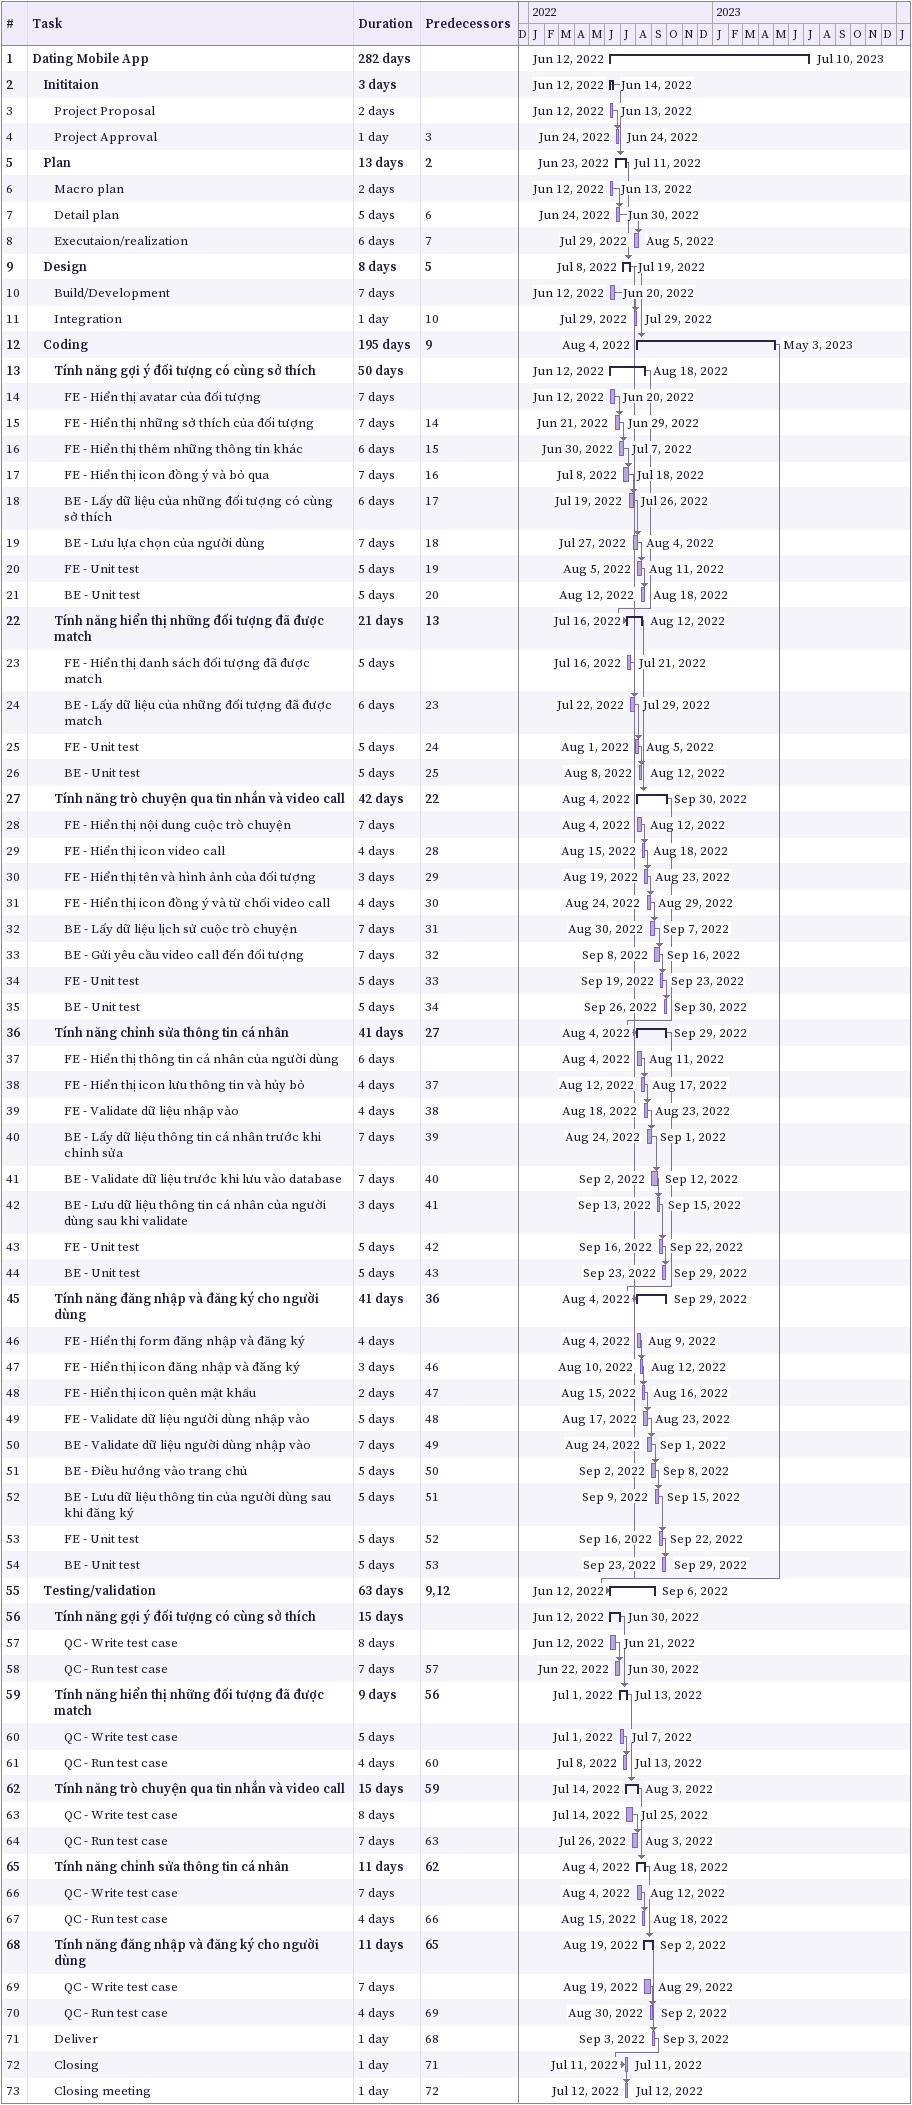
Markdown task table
| ID | Level | Task | Duration | Start | Finish | Predecessors |
|---|---|---|---|---|---|---|
| 1 | 1 | **Dating Mobile App** | 282d | 2022-06-12 | 2023-07-10 |  |
| 2 | 2 | **Inititaion** | 3d | 2022-06-12 | 2022-06-14 |  |
| 3 | 3 | Project Proposal | 2d | 2022-06-12 | 2022-06-13 |  |
| 4 | 3 | Project Approval | 1d | 2022-06-24 | 2022-06-24 | 3 |
| 5 | 2 | **Plan** | 13d | 2022-06-23 | 2022-07-11 | 2 |
| 6 | 3 | Macro plan | 2d | 2022-06-12 | 2022-06-13 |  |
| 7 | 3 | Detail plan | 5d | 2022-06-24 | 2022-06-30 | 6 |
| 8 | 3 | Executaion/realization | 6d | 2022-07-29 | 2022-08-05 | 7 |
| 9 | 2 | **Design** | 8d | 2022-07-08 | 2022-07-19 | 5 |
| 10 | 3 | Build/Development | 7d | 2022-06-12 | 2022-06-20 |  |
| 11 | 3 | Integration | 1d | 2022-07-29 | 2022-07-29 | 10 |
| 12 | 2 | **Coding** | 195d | 2022-08-04 | 2023-05-03 | 9 |
| 13 | 3 | **Tính năng gợi ý đối tượng có cùng sở thích** | 50d | 2022-06-12 | 2022-08-18 |  |
| 14 | 4 | FE - Hiển thị avatar của đối tượng | 7d | 2022-06-12 | 2022-06-20 |  |
| 15 | 4 | FE - Hiển thị những sở thích của đối tượng | 7d | 2022-06-21 | 2022-06-29 | 14 |
| 16 | 4 | FE - Hiển thị thêm những thông tin khác | 6d | 2022-06-30 | 2022-07-07 | 15 |
| 17 | 4 | FE - Hiển thị icon đồng ý và bỏ qua | 7d | 2022-07-08 | 2022-07-18 | 16 |
| 18 | 4 | BE - Lấy dữ liệu của những đối tượng có cùng sở thích | 6d | 2022-07-19 | 2022-07-26 | 17 |
| 19 | 4 | BE - Lưu lựa chọn của người dùng | 7d | 2022-07-27 | 2022-08-04 | 18 |
| 20 | 4 | FE - Unit test | 5d | 2022-08-05 | 2022-08-11 | 19 |
| 21 | 4 | BE - Unit test | 5d | 2022-08-12 | 2022-08-18 | 20 |
| 22 | 3 | **Tính năng hiển thị những đối tượng đã được match** | 21d | 2022-07-16 | 2022-08-12 | 13 |
| 23 | 4 | FE - Hiển thị danh sách đối tượng đã được match | 5d | 2022-07-16 | 2022-07-21 |  |
| 24 | 4 | BE - Lấy dữ liệu của những đối tượng đã được match | 6d | 2022-07-22 | 2022-07-29 | 23 |
| 25 | 4 | FE - Unit test | 5d | 2022-08-01 | 2022-08-05 | 24 |
| 26 | 4 | BE - Unit test | 5d | 2022-08-08 | 2022-08-12 | 25 |
| 27 | 3 | **Tính năng trò chuyện qua tin nhắn và video call** | 42d | 2022-08-04 | 2022-09-30 | 22 |
| 28 | 4 | FE - Hiển thị nội dung cuộc trò chuyện | 7d | 2022-08-04 | 2022-08-12 |  |
| 29 | 4 | FE - Hiển thị icon video call | 4d | 2022-08-15 | 2022-08-18 | 28 |
| 30 | 4 | FE - Hiển thị tên và hình ảnh của đối tượng | 3d | 2022-08-19 | 2022-08-23 | 29 |
| 31 | 4 | FE - Hiển thị icon đồng ý và từ chối video call | 4d | 2022-08-24 | 2022-08-29 | 30 |
| 32 | 4 | BE - Lấy dữ liệu lịch sử cuộc trò chuyện | 7d | 2022-08-30 | 2022-09-07 | 31 |
| 33 | 4 | BE - Gửi yêu cầu video call đến đối tượng | 7d | 2022-09-08 | 2022-09-16 | 32 |
| 34 | 4 | FE - Unit test | 5d | 2022-09-19 | 2022-09-23 | 33 |
| 35 | 4 | BE - Unit test | 5d | 2022-09-26 | 2022-09-30 | 34 |
| 36 | 3 | **Tính năng chỉnh sửa thông tin cá nhân** | 41d | 2022-08-04 | 2022-09-29 | 27 |
| 37 | 4 | FE - Hiển thị thông tin cá nhân của người dùng | 6d | 2022-08-04 | 2022-08-11 |  |
| 38 | 4 | FE - Hiển thị icon lưu thông tin và hủy bỏ | 4d | 2022-08-12 | 2022-08-17 | 37 |
| 39 | 4 | FE - Validate dữ liệu nhập vào | 4d | 2022-08-18 | 2022-08-23 | 38 |
| 40 | 4 | BE - Lấy dữ liệu thông tin cá nhân trước khi chỉnh sửa | 7d | 2022-08-24 | 2022-09-01 | 39 |
| 41 | 4 | BE - Validate dữ liệu trước khi lưu vào database | 7d | 2022-09-02 | 2022-09-12 | 40 |
| 42 | 4 | BE - Lưu dữ liệu thông tin cá nhân của người dùng sau khi validate | 3d | 2022-09-13 | 2022-09-15 | 41 |
| 43 | 4 | FE - Unit test | 5d | 2022-09-16 | 2022-09-22 | 42 |
| 44 | 4 | BE - Unit test | 5d | 2022-09-23 | 2022-09-29 | 43 |
| 45 | 3 | **Tính năng đăng nhập và đăng ký cho người dùng** | 41d | 2022-08-04 | 2022-09-29 | 36 |
| 46 | 4 | FE - Hiển thị form đăng nhập và đăng ký | 4d | 2022-08-04 | 2022-08-09 |  |
| 47 | 4 | FE - Hiển thị icon đăng nhập và đăng ký | 3d | 2022-08-10 | 2022-08-12 | 46 |
| 48 | 4 | FE - Hiển thị icon quên mật khẩu | 2d | 2022-08-15 | 2022-08-16 | 47 |
| 49 | 4 | FE - Validate dữ liệu người dùng nhập vào | 5d | 2022-08-17 | 2022-08-23 | 48 |
| 50 | 4 | BE - Validate dữ liệu người dùng nhập vào | 7d | 2022-08-24 | 2022-09-01 | 49 |
| 51 | 4 | BE - Điều hướng vào trang chủ | 5d | 2022-09-02 | 2022-09-08 | 50 |
| 52 | 4 | BE - Lưu dữ liệu thông tin của người dùng sau khi đăng ký | 5d | 2022-09-09 | 2022-09-15 | 51 |
| 53 | 4 | FE - Unit test | 5d | 2022-09-16 | 2022-09-22 | 52 |
| 54 | 4 | BE - Unit test | 5d | 2022-09-23 | 2022-09-29 | 53 |
| 55 | 2 | **Testing/validation** | 63d | 2022-06-12 | 2022-09-06 | 9, 12 |
| 56 | 3 | **Tính năng gợi ý đối tượng có cùng sở thích** | 15d | 2022-06-12 | 2022-06-30 |  |
| 57 | 4 | QC - Write test case | 8d | 2022-06-12 | 2022-06-21 |  |
| 58 | 4 | QC - Run test case | 7d | 2022-06-22 | 2022-06-30 | 57 |
| 59 | 3 | **Tính năng hiển thị những đối tượng đã được match** | 9d | 2022-07-01 | 2022-07-13 | 56 |
| 60 | 4 | QC - Write test case | 5d | 2022-07-01 | 2022-07-07 |  |
| 61 | 4 | QC - Run test case | 4d | 2022-07-08 | 2022-07-13 | 60 |
| 62 | 3 | **Tính năng trò chuyện qua tin nhắn và video call** | 15d | 2022-07-14 | 2022-08-03 | 59 |
| 63 | 4 | QC - Write test case | 8d | 2022-07-14 | 2022-07-25 |  |
| 64 | 4 | QC - Run test case | 7d | 2022-07-26 | 2022-08-03 | 63 |
| 65 | 3 | **Tính năng chỉnh sửa thông tin cá nhân** | 11d | 2022-08-04 | 2022-08-18 | 62 |
| 66 | 4 | QC - Write test case | 7d | 2022-08-04 | 2022-08-12 |  |
| 67 | 4 | QC - Run test case | 4d | 2022-08-15 | 2022-08-18 | 66 |
| 68 | 3 | **Tính năng đăng nhập và đăng ký cho người dùng** | 11d | 2022-08-19 | 2022-09-02 | 65 |
| 69 | 4 | QC - Write test case | 7d | 2022-08-19 | 2022-08-29 |  |
| 70 | 4 | QC - Run test case | 4d | 2022-08-30 | 2022-09-02 | 69 |
| 71 | 3 | Deliver | 1d | 2022-09-03 | 2022-09-03 | 68 |
| 72 | 3 | Closing | 1d | 2022-07-11 | 2022-07-11 | 71 |
| 73 | 3 | Closing meeting | 1d | 2022-07-12 | 2022-07-12 | 72 |
